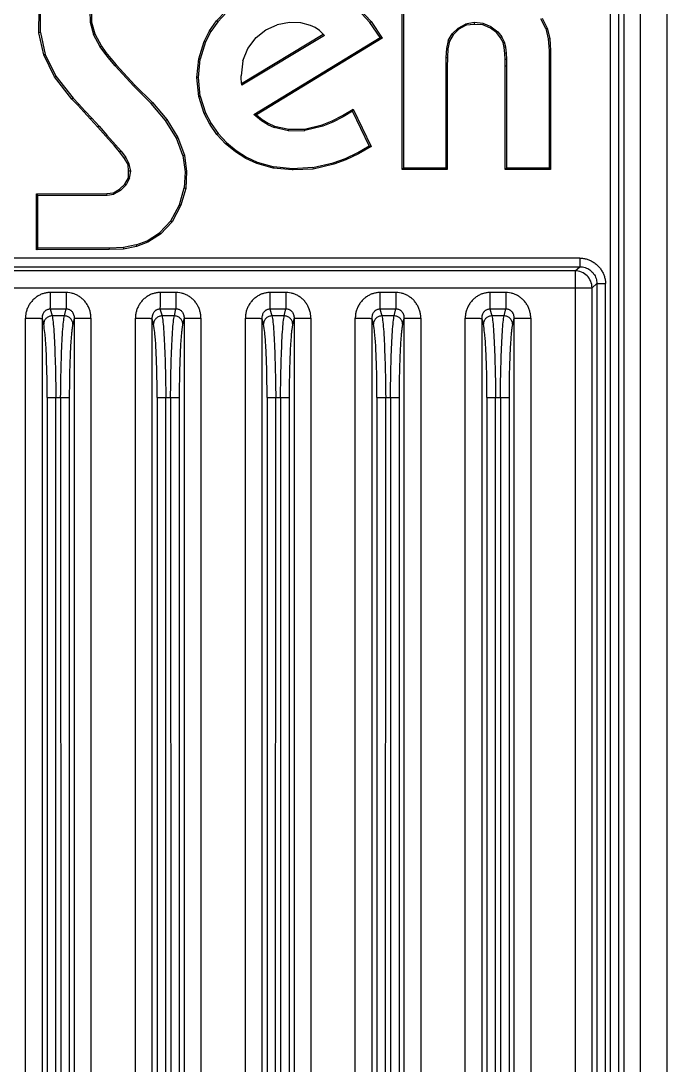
# Model space of a CAD drawing. Header units: millimetres. Extents: x -3132 to 28633, y 682 to 5849.
# Drawn here: x 23808.7 to 23846.9, y 5027.8 to 5089.6 of the extents above; entities that cross this region are included whole.
import ezdxf

# ---------------------------------------------------------------- set-up
doc = ezdxf.new("R2010")
doc.units = ezdxf.units.MM

# ---------------------------------------------------------------- blocks, each defined once
blk = doc.blocks.new('gf')
at = {"linetype": 'Continuous'}
for p, q in [((20042.234, 5365.325), (20042.234, 5151.544)), ((20043.227, 5151.544), (20043.227, 5365.325)), ((20044.792, 5155.675), (20044.792, 5361.194)), ((20041.432, 5358.863), (20041.432, 5158.005)), ((20041.946, 5158.005), (20041.946, 5358.863)), ((20029.128, 5253.468), (20029.128, 5264.399)), ((20029.216, 5253.556), (20029.216, 5264.311)), ((20007.652, 5261.56), (20007.658, 5262.925)), ((20007.734, 5261.57), (20007.745, 5262.915)), ((20010.664, 5262.85), (20010.676, 5262.185)), ((20010.757, 5262.84), (20010.763, 5262.198)), ((20018.156, 5262.265), (20018.686, 5262.829)), ((20018.746, 5262.766), (20018.224, 5262.209)), ((20027.219, 5262.176), (20026.502, 5262.935)), ((20026.56, 5263.001), (20027.288, 5262.231)), ((20010.676, 5262.185), (20010.763, 5262.198)), ((20010.676, 5262.185), (20010.874, 5261.465)), ((20010.763, 5262.198), (20010.956, 5261.498)), ((20017.738, 5261.675), (20018.156, 5262.265)), ((20018.224, 5262.209), (20017.813, 5261.629)), ((20018.224, 5262.209), (20018.156, 5262.265)), ((20021.066, 5261.734), (20021.737, 5262.036)), ((20022.457, 5262.169), (20021.737, 5262.036)), ((20023.132, 5262.146), (20022.457, 5262.169)), ((20023.704, 5262.001), (20023.132, 5262.146)), ((20023.979, 5261.869), (20023.704, 5262.001)), ((20027.219, 5262.176), (20027.288, 5262.231)), ((20027.818, 5261.276), (20027.219, 5262.176)), ((20027.288, 5262.231), (20027.941, 5261.249)), ((20032.431, 5261.841), (20032.874, 5262.068)), ((20032.903, 5262.008), (20032.483, 5261.769)), ((20033.385, 5262.165), (20032.874, 5262.068)), ((20032.874, 5262.068), (20032.907, 5261.986)), ((20033.39, 5262.042), (20032.903, 5262.008)), ((20033.914, 5262.115), (20033.385, 5262.165)), ((20033.385, 5262.165), (20033.393, 5262.077)), ((20033.893, 5262.041), (20033.39, 5262.042)), ((20033.914, 5262.115), (20033.889, 5262.031)), ((20034.353, 5261.844), (20033.893, 5262.041)), ((20034.397, 5261.921), (20033.914, 5262.115)), ((20037.613, 5261.812), (20037.33, 5262.383)), ((20037.405, 5262.428), (20037.696, 5261.842)), ((20007.734, 5261.57), (20007.647, 5261.559)), ((20007.938, 5260.255), (20007.652, 5261.56)), ((20007.734, 5261.57), (20008.021, 5260.284)), ((20010.874, 5261.465), (20010.956, 5261.498)), ((20011.272, 5260.727), (20010.874, 5261.465)), ((20010.956, 5261.498), (20011.347, 5260.774)), ((20017.415, 5261.05), (20017.738, 5261.675)), ((20017.813, 5261.629), (20017.496, 5261.017)), ((20017.813, 5261.629), (20017.738, 5261.675)), ((20019.628, 5258.553), (20024.465, 5261.472)), ((20024.531, 5261.41), (20019.637, 5258.457)), ((20020.493, 5261.28), (20021.066, 5261.734)), ((20024.23, 5261.695), (20023.979, 5261.869)), ((20024.23, 5261.695), (20024.531, 5261.41)), ((20031.852, 5261.102), (20032.082, 5261.504)), ((20032.152, 5261.45), (20031.934, 5261.07)), ((20032.082, 5261.504), (20032.431, 5261.841)), ((20032.082, 5261.504), (20032.152, 5261.45)), ((20032.483, 5261.769), (20032.152, 5261.45)), ((20032.431, 5261.841), (20032.483, 5261.769)), ((20034.397, 5261.921), (20034.353, 5261.844)), ((20034.723, 5261.549), (20034.353, 5261.844)), ((20034.397, 5261.921), (20034.786, 5261.611)), ((20034.786, 5261.611), (20034.723, 5261.549)), ((20034.94, 5261.267), (20034.723, 5261.549)), ((20034.786, 5261.611), (20035.015, 5261.314)), ((20035.015, 5261.314), (20034.94, 5261.267)), ((20035.169, 5261.011), (20035.015, 5261.314)), ((20037.613, 5261.812), (20037.696, 5261.842)), ((20037.613, 5261.812), (20037.767, 5261.207)), ((20037.696, 5261.842), (20037.866, 5261.221)), ((20011.272, 5260.727), (20011.347, 5260.774)), ((20011.545, 5260.352), (20011.272, 5260.727)), ((20011.347, 5260.774), (20011.614, 5260.405)), ((20017.098, 5260.027), (20017.415, 5261.05)), ((20017.496, 5261.017), (20017.184, 5260.01)), ((20017.496, 5261.017), (20017.415, 5261.05)), ((20020.003, 5260.632), (20020.493, 5261.28)), ((20020.356, 5256.719), (20027.818, 5261.276)), ((20027.941, 5261.249), (20020.507, 5256.709)), ((20027.818, 5261.276), (20027.941, 5261.249)), ((20031.852, 5261.102), (20031.741, 5260.63)), ((20031.934, 5261.07), (20031.819, 5260.617)), ((20031.852, 5261.102), (20031.934, 5261.07)), ((20035.107, 5260.979), (20034.94, 5261.267)), ((20035.169, 5261.011), (20035.089, 5260.974)), ((20035.156, 5260.697), (20035.107, 5260.979)), ((20035.199, 5260.345), (20035.156, 5260.697)), ((20035.252, 5260.713), (20035.165, 5260.698)), ((20035.252, 5260.713), (20035.169, 5261.011)), ((20035.292, 5260.352), (20035.252, 5260.713)), ((20037.767, 5261.207), (20037.854, 5261.218)), ((20037.767, 5261.207), (20037.814, 5260.511)), ((20037.866, 5261.221), (20037.889, 5260.512)), ((20008.021, 5260.284), (20007.938, 5260.255)), ((20008.571, 5258.949), (20007.938, 5260.255)), ((20008.021, 5260.284), (20008.645, 5258.996)), ((20011.545, 5260.352), (20011.614, 5260.405)), ((20011.839, 5259.979), (20011.545, 5260.352)), ((20011.614, 5260.405), (20011.906, 5260.034)), ((20019.71, 5259.895), (20020.003, 5260.632)), ((20031.706, 5260.096), (20031.7, 5259.528)), ((20031.741, 5260.63), (20031.706, 5260.096)), ((20031.706, 5260.096), (20031.794, 5260.093)), ((20031.741, 5260.63), (20031.828, 5260.615)), ((20031.801, 5260.093), (20031.791, 5259.528)), ((20031.819, 5260.617), (20031.801, 5260.093)), ((20035.212, 5259.974), (20035.199, 5260.345)), ((20035.292, 5260.352), (20035.205, 5260.346)), ((20035.307, 5259.976), (20035.292, 5260.352)), ((20037.814, 5260.511), (20037.902, 5260.513)), ((20037.814, 5260.511), (20037.815, 5253.556)), ((20037.889, 5260.512), (20037.903, 5253.468)), ((20011.839, 5259.979), (20011.906, 5260.034)), ((20012.151, 5259.601), (20011.839, 5259.979)), ((20011.906, 5260.034), (20012.216, 5259.658)), ((20012.151, 5259.601), (20012.216, 5259.658)), ((20013.264, 5258.409), (20012.151, 5259.601)), ((20012.216, 5259.658), (20013.326, 5258.469)), ((20016.989, 5258.911), (20017.098, 5260.027)), ((20017.077, 5258.912), (20017.184, 5260.01)), ((20017.184, 5260.01), (20017.098, 5260.027)), ((20019.71, 5259.895), (20019.607, 5259.017)), ((20031.7, 5259.528), (20031.788, 5259.528)), ((20031.7, 5259.528), (20031.7, 5253.556)), ((20031.791, 5259.528), (20031.788, 5253.468)), ((20035.221, 5259.588), (20035.212, 5259.974)), ((20035.307, 5259.976), (20035.22, 5259.974)), ((20035.222, 5253.468), (20035.221, 5259.588)), ((20035.31, 5259.588), (20035.222, 5259.588)), ((20035.31, 5259.588), (20035.307, 5259.976)), ((20035.31, 5253.556), (20035.31, 5259.588)), ((20008.645, 5258.996), (20008.571, 5258.949)), ((20009.605, 5257.642), (20008.571, 5258.949)), ((20008.645, 5258.996), (20009.671, 5257.699)), ((20017.077, 5258.912), (20016.989, 5258.911)), ((20017.105, 5257.802), (20016.989, 5258.911)), ((20017.191, 5257.82), (20017.077, 5258.912)), ((20013.264, 5258.409), (20013.326, 5258.469)), ((20014.294, 5257.376), (20013.264, 5258.409)), ((20013.326, 5258.469), (20014.359, 5257.436)), ((20009.671, 5257.699), (20009.605, 5257.642)), ((20009.943, 5257.284), (20009.605, 5257.642)), ((20009.671, 5257.699), (20010.007, 5257.344)), ((20017.191, 5257.82), (20017.105, 5257.802)), ((20017.426, 5256.788), (20017.105, 5257.802)), ((20017.191, 5257.82), (20017.507, 5256.821)), ((20010.007, 5257.344), (20009.943, 5257.284)), ((20010.307, 5256.891), (20009.943, 5257.284)), ((20010.007, 5257.344), (20010.371, 5256.95)), ((20014.294, 5257.376), (20014.359, 5257.436)), ((20015.143, 5256.375), (20014.294, 5257.376)), ((20014.359, 5257.436), (20015.214, 5256.426)), ((20025.599, 5256.673), (20026.224, 5257.042)), ((20026.187, 5256.918), (20026.224, 5257.042)), ((20026.224, 5257.042), (20027.296, 5254.84)), ((20010.371, 5256.95), (20010.307, 5256.891)), ((20010.705, 5256.454), (20010.307, 5256.891)), ((20010.371, 5256.95), (20010.77, 5256.512)), ((20010.77, 5256.512), (20010.705, 5256.454)), ((20011.138, 5255.974), (20010.705, 5256.454)), ((20010.77, 5256.512), (20011.202, 5256.032)), ((20015.143, 5256.375), (20015.214, 5256.426)), ((20015.784, 5255.322), (20015.143, 5256.375)), ((20015.214, 5256.426), (20015.863, 5255.361)), ((20017.507, 5256.821), (20017.426, 5256.788)), ((20017.756, 5256.148), (20017.426, 5256.788)), ((20017.507, 5256.821), (20017.831, 5256.194)), ((20020.356, 5256.719), (20020.507, 5256.709)), ((20020.805, 5256.358), (20020.356, 5256.719)), ((20020.507, 5256.709), (20020.855, 5256.43)), ((20020.805, 5256.358), (20020.855, 5256.43)), ((20020.855, 5256.43), (20021.212, 5256.211)), ((20024.993, 5256.362), (20025.599, 5256.673)), ((20025.642, 5256.596), (20025.03, 5256.283)), ((20025.642, 5256.596), (20025.599, 5256.673)), ((20026.187, 5256.918), (20025.642, 5256.596)), ((20027.182, 5254.875), (20026.187, 5256.918)), ((20011.202, 5256.032), (20011.138, 5255.974)), ((20011.605, 5255.45), (20011.138, 5255.974)), ((20011.202, 5256.032), (20011.67, 5255.507)), ((20017.831, 5256.194), (20017.756, 5256.148)), ((20018.173, 5255.555), (20017.756, 5256.148)), ((20017.831, 5256.194), (20018.241, 5255.61)), ((20021.171, 5256.134), (20020.805, 5256.358)), ((20021.171, 5256.134), (20021.212, 5256.211)), ((20021.171, 5256.134), (20021.554, 5255.963)), ((20021.212, 5256.211), (20021.582, 5256.046)), ((20021.554, 5255.963), (20021.582, 5256.046)), ((20022.413, 5255.76), (20021.554, 5255.963)), ((20021.582, 5256.046), (20022.422, 5255.854)), ((20022.413, 5255.76), (20022.421, 5255.848)), ((20022.413, 5255.76), (20023.37, 5255.773)), ((20022.422, 5255.854), (20023.359, 5255.86)), ((20023.359, 5255.86), (20024.402, 5256.118)), ((20023.37, 5255.773), (20023.359, 5255.86)), ((20024.43, 5256.035), (20023.37, 5255.773)), ((20024.402, 5256.118), (20024.993, 5256.362)), ((20024.43, 5256.035), (20024.402, 5256.118)), ((20025.03, 5256.283), (20024.43, 5256.035)), ((20025.03, 5256.283), (20024.993, 5256.362)), ((20011.67, 5255.507), (20011.605, 5255.45)), ((20012.109, 5254.879), (20011.605, 5255.45)), ((20011.67, 5255.507), (20012.175, 5254.937)), ((20015.784, 5255.322), (20015.863, 5255.361)), ((20016.163, 5254.305), (20015.784, 5255.322)), ((20015.863, 5255.361), (20016.248, 5254.331)), ((20018.241, 5255.61), (20018.173, 5255.555)), ((20018.686, 5255.002), (20018.173, 5255.555)), ((20018.241, 5255.61), (20018.746, 5255.066)), ((20012.175, 5254.937), (20012.109, 5254.879)), ((20012.435, 5254.503), (20012.109, 5254.879)), ((20012.175, 5254.937), (20012.503, 5254.557)), ((20012.503, 5254.557), (20012.435, 5254.503)), ((20012.503, 5254.557), (20012.786, 5254.179)), ((20018.746, 5255.066), (20018.686, 5255.002)), ((20019.267, 5254.52), (20018.686, 5255.002)), ((20018.746, 5255.066), (20019.319, 5254.591)), ((20019.319, 5254.591), (20019.267, 5254.52)), ((20019.879, 5254.133), (20019.267, 5254.52)), ((20019.319, 5254.591), (20019.921, 5254.21)), ((20026.502, 5254.476), (20027.182, 5254.875)), ((20027.296, 5254.84), (20026.542, 5254.399)), ((20027.182, 5254.875), (20027.296, 5254.84)), ((20012.712, 5254.132), (20012.435, 5254.503)), ((20012.786, 5254.179), (20012.712, 5254.132)), ((20012.927, 5253.763), (20012.712, 5254.132)), ((20012.786, 5254.179), (20012.989, 5253.793)), ((20016.163, 5254.305), (20016.247, 5254.33)), ((20016.163, 5254.305), (20016.305, 5253.338)), ((20016.248, 5254.331), (20016.377, 5253.355)), ((20019.921, 5254.21), (20019.879, 5254.133)), ((20020.532, 5253.831), (20019.879, 5254.133)), ((20019.921, 5254.21), (20020.562, 5253.913)), ((20020.562, 5253.913), (20020.532, 5253.831)), ((20020.562, 5253.913), (20021.529, 5253.638)), ((20025.055, 5253.87), (20025.769, 5254.131)), ((20025.803, 5254.05), (20025.079, 5253.786)), ((20025.769, 5254.131), (20026.502, 5254.476)), ((20025.769, 5254.131), (20025.803, 5254.05)), ((20026.542, 5254.399), (20025.803, 5254.05)), ((20026.502, 5254.476), (20026.542, 5254.399)), ((20012.989, 5253.793), (20012.908, 5253.759)), ((20012.954, 5253.383), (20012.927, 5253.763)), ((20012.945, 5252.985), (20012.954, 5253.383)), ((20013.079, 5253.386), (20012.989, 5253.793)), ((20013.079, 5253.386), (20012.989, 5253.378)), ((20013.014, 5252.957), (20013.079, 5253.386)), ((20016.305, 5253.338), (20016.239, 5252.387)), ((20016.305, 5253.338), (20016.391, 5253.357)), ((20016.377, 5253.355), (20016.337, 5252.348)), ((20021.503, 5253.555), (20020.532, 5253.831)), ((20021.529, 5253.638), (20021.503, 5253.553)), ((20022.641, 5253.453), (20021.503, 5253.555)), ((20022.643, 5253.522), (20021.529, 5253.638)), ((20023.866, 5253.491), (20022.641, 5253.453)), ((20022.643, 5253.522), (20022.642, 5253.434)), ((20023.854, 5253.596), (20022.643, 5253.522)), ((20023.854, 5253.596), (20025.055, 5253.87)), ((20023.854, 5253.596), (20023.862, 5253.509)), ((20025.079, 5253.786), (20023.866, 5253.491)), ((20025.055, 5253.87), (20025.079, 5253.786)), ((20029.216, 5253.556), (20029.128, 5253.468)), ((20031.788, 5253.468), (20029.128, 5253.468)), ((20031.7, 5253.556), (20029.216, 5253.556)), ((20031.7, 5253.556), (20031.788, 5253.468)), ((20035.31, 5253.556), (20035.222, 5253.468)), ((20037.903, 5253.468), (20035.222, 5253.468)), ((20037.815, 5253.556), (20035.31, 5253.556)), ((20037.815, 5253.556), (20037.903, 5253.468)), ((20012.732, 5252.613), (20012.945, 5252.985)), ((20013.014, 5252.957), (20012.803, 5252.56)), ((20013.014, 5252.957), (20012.933, 5252.991)), ((20007.505, 5252.045), (20011.673, 5252.062)), ((20011.673, 5252.062), (20012.052, 5252.094)), ((20012.08, 5252.026), (20012.049, 5252.109)), ((20012.052, 5252.094), (20012.422, 5252.304)), ((20012.474, 5252.233), (20012.08, 5252.026)), ((20012.422, 5252.304), (20012.732, 5252.613)), ((20012.474, 5252.233), (20012.422, 5252.304)), ((20012.803, 5252.56), (20012.474, 5252.233)), ((20012.803, 5252.56), (20012.732, 5252.613)), ((20015.959, 5251.395), (20016.239, 5252.387)), ((20016.337, 5252.348), (20016.041, 5251.362)), ((20016.239, 5252.387), (20016.325, 5252.349)), ((20007.505, 5248.734), (20007.505, 5252.045)), ((20007.593, 5251.958), (20007.505, 5252.045)), ((20007.593, 5248.822), (20007.593, 5251.958)), ((20007.593, 5251.958), (20011.681, 5251.958)), ((20011.681, 5251.958), (20011.673, 5252.046)), ((20011.681, 5251.958), (20012.08, 5252.026)), ((20015.445, 5250.435), (20015.959, 5251.395)), ((20016.041, 5251.362), (20015.521, 5250.389)), ((20015.959, 5251.395), (20016.041, 5251.362)), ((20014.788, 5249.721), (20015.445, 5250.435)), ((20015.521, 5250.389), (20014.845, 5249.653)), ((20015.445, 5250.435), (20015.52, 5250.39)), ((20014.045, 5249.248), (20014.788, 5249.721)), ((20014.845, 5249.653), (20014.083, 5249.169)), ((20014.788, 5249.721), (20014.845, 5249.653)), ((20013.395, 5249.013), (20012.641, 5248.869)), ((20013.395, 5249.013), (20014.045, 5249.248)), ((20013.395, 5249.013), (20013.418, 5248.929)), ((20014.083, 5249.169), (20013.418, 5248.929)), ((20014.045, 5249.248), (20014.083, 5249.169)), ((20007.593, 5248.822), (20007.505, 5248.734)), ((20011.797, 5248.747), (20007.505, 5248.734)), ((20011.795, 5248.822), (20007.593, 5248.822)), ((20012.641, 5248.869), (20011.795, 5248.822)), ((20011.795, 5248.822), (20011.798, 5248.735)), ((20012.652, 5248.77), (20011.797, 5248.747)), ((20012.641, 5248.869), (20012.65, 5248.782)), ((20013.418, 5248.929), (20012.652, 5248.77)), ((20039.639, 5248.236), (19977.945, 5248.236)), ((19977.945, 5247.724), (20039.639, 5247.724)), ((20039.353, 5247.484), (20039.639, 5247.724)), ((20039.639, 5248.236), (20039.639, 5247.724)), ((20039.353, 5247.484), (19978.232, 5247.484)), ((19978.229, 5246.488), (20039.357, 5246.485)), ((20040.638, 5246.726), (20040.351, 5246.483)), ((20040.638, 5246.726), (20041.153, 5246.726)), ((20040.638, 5246.726), (20040.638, 5158.005)), ((20041.153, 5158.005), (20041.153, 5246.726)), ((20008.331, 5245.451), (20008.331, 5246.198)), ((20009.253, 5246.198), (20008.331, 5246.198)), ((20009.253, 5246.198), (20009.253, 5245.237)), ((20015.753, 5246.198), (20014.831, 5246.198)), ((20014.831, 5245.451), (20014.831, 5246.198)), ((20015.753, 5246.198), (20015.753, 5245.237)), ((20022.253, 5246.198), (20021.331, 5246.198)), ((20021.331, 5245.451), (20021.331, 5246.198)), ((20022.253, 5246.198), (20022.253, 5245.237)), ((20028.753, 5246.198), (20027.831, 5246.198)), ((20027.831, 5245.451), (20027.831, 5246.198)), ((20028.753, 5246.198), (20028.753, 5245.237)), ((20035.253, 5246.198), (20034.331, 5246.198)), ((20034.331, 5245.451), (20034.331, 5246.198)), ((20035.253, 5246.198), (20035.253, 5245.237)), ((20039.357, 5246.485), (20040.198, 5246.485)), ((20039.357, 5246.485), (20039.357, 5151.544)), ((20040.198, 5246.485), (20040.351, 5246.483)), ((20040.351, 5151.544), (20040.351, 5246.483)), ((20006.855, 5150.047), (20006.857, 5244.675)), ((20007.851, 5150.044), (20007.851, 5244.656)), ((20007.93, 5244.337), (20007.851, 5244.656)), ((20008.308, 5245.237), (20009.253, 5245.237)), ((20008.308, 5245.237), (20008.429, 5244.82)), ((20009.156, 5244.82), (20008.429, 5244.82)), ((20009.156, 5244.82), (20009.253, 5245.237)), ((20009.734, 5244.675), (20009.648, 5244.306)), ((20009.734, 5244.675), (20009.734, 5150.044)), ((20009.734, 5244.675), (20010.727, 5244.675)), ((20010.727, 5244.675), (20010.729, 5150.047)), ((20013.355, 5150.047), (20013.357, 5244.675)), ((20014.43, 5244.337), (20014.351, 5244.656)), ((20014.351, 5150.044), (20014.351, 5244.656)), ((20014.808, 5245.237), (20015.753, 5245.237)), ((20014.808, 5245.237), (20014.929, 5244.82)), ((20015.656, 5244.82), (20014.929, 5244.82)), ((20015.656, 5244.82), (20015.753, 5245.237)), ((20016.234, 5244.675), (20016.148, 5244.306)), ((20016.234, 5244.675), (20017.227, 5244.675)), ((20016.234, 5244.675), (20016.234, 5150.044)), ((20017.227, 5244.675), (20017.229, 5150.047)), ((20019.855, 5150.047), (20019.857, 5244.675)), ((20020.851, 5150.044), (20020.851, 5244.656)), ((20020.93, 5244.337), (20020.851, 5244.656)), ((20021.308, 5245.237), (20022.253, 5245.237)), ((20021.308, 5245.237), (20021.429, 5244.82)), ((20022.156, 5244.82), (20021.429, 5244.82)), ((20022.156, 5244.82), (20022.253, 5245.237)), ((20022.734, 5244.675), (20022.648, 5244.306)), ((20022.734, 5244.675), (20023.727, 5244.675)), ((20022.734, 5244.675), (20022.734, 5150.044)), ((20023.727, 5244.675), (20023.729, 5150.047)), ((20026.355, 5150.047), (20026.357, 5244.675)), ((20027.351, 5161.491), (20027.351, 5244.656)), ((20027.43, 5244.337), (20027.351, 5244.656)), ((20027.808, 5245.237), (20028.753, 5245.237)), ((20027.808, 5245.237), (20027.929, 5244.82)), ((20028.656, 5244.82), (20027.929, 5244.82)), ((20028.656, 5244.82), (20028.753, 5245.237)), ((20029.234, 5244.675), (20029.148, 5244.306)), ((20029.234, 5244.675), (20030.227, 5244.675)), ((20029.234, 5244.675), (20029.234, 5163.625)), ((20030.227, 5244.675), (20030.227, 5162.626)), ((20032.857, 5163.624), (20032.857, 5244.675)), ((20033.851, 5163.625), (20033.851, 5244.656)), ((20033.93, 5244.337), (20033.851, 5244.656)), ((20034.308, 5245.237), (20035.253, 5245.237)), ((20034.308, 5245.237), (20034.429, 5244.82)), ((20035.156, 5244.82), (20034.429, 5244.82)), ((20035.156, 5244.82), (20035.253, 5245.237)), ((20035.734, 5244.675), (20035.648, 5244.306)), ((20035.734, 5244.675), (20036.727, 5244.675)), ((20035.734, 5244.675), (20035.734, 5150.044)), ((20036.727, 5244.675), (20036.729, 5150.047)), ((20009.447, 5240.344), (20009.446, 5240.107)), ((20015.947, 5240.344), (20015.946, 5240.107)), ((20022.447, 5240.344), (20022.446, 5240.107)), ((20028.947, 5240.344), (20028.946, 5240.107)), ((20035.447, 5240.344), (20035.446, 5240.107)), ((20008.138, 5239.99), (20009.446, 5239.99)), ((20008.138, 5239.99), (20008.138, 5156.505)), ((20008.637, 5156.505), (20008.653, 5239.99)), ((20008.932, 5239.99), (20008.947, 5156.505)), ((20009.446, 5240.107), (20009.446, 5156.505)), ((20014.638, 5239.99), (20015.946, 5239.99)), ((20014.638, 5239.99), (20014.638, 5156.505)), ((20015.137, 5156.505), (20015.153, 5239.99)), ((20015.432, 5239.99), (20015.447, 5156.505)), ((20015.946, 5240.107), (20015.946, 5156.505)), ((20021.138, 5239.99), (20022.446, 5239.99)), ((20021.138, 5239.99), (20021.138, 5156.505)), ((20021.637, 5156.505), (20021.653, 5239.99)), ((20021.932, 5239.99), (20021.947, 5156.505)), ((20022.446, 5240.107), (20022.446, 5156.505)), ((20027.638, 5239.99), (20028.946, 5239.99)), ((20027.638, 5239.99), (20027.638, 5156.505)), ((20028.137, 5156.505), (20028.153, 5239.99)), ((20028.432, 5239.99), (20028.447, 5156.505)), ((20028.946, 5240.107), (20028.946, 5156.505)), ((20034.138, 5239.99), (20035.446, 5239.99)), ((20034.138, 5239.99), (20034.138, 5156.505)), ((20034.637, 5156.505), (20034.653, 5239.99)), ((20034.932, 5239.99), (20034.947, 5156.505)), ((20035.446, 5240.107), (20035.446, 5156.505))]:
    blk.add_line(p, q, dxfattribs=at)
for points in [[(20019.637, 5258.457), (20019.62, 5258.643), (20019.61, 5258.83), (20019.607, 5259.017)], [(20039.639, 5248.236), (20039.691, 5248.235), (20039.744, 5248.231), (20039.796, 5248.226), (20039.849, 5248.219), (20039.901, 5248.21), (20039.954, 5248.198), (20040.006, 5248.185), (20040.058, 5248.17), (20040.11, 5248.153), (20040.161, 5248.134), (20040.212, 5248.114), (20040.262, 5248.091), (20040.311, 5248.066), (20040.36, 5248.04), (20040.408, 5248.011), (20040.455, 5247.981), (20040.501, 5247.949), (20040.546, 5247.916), (20040.59, 5247.881), (20040.632, 5247.844), (20040.674, 5247.805), (20040.714, 5247.765), (20040.753, 5247.724), (20040.79, 5247.682), (20040.825, 5247.638), (20040.859, 5247.593), (20040.891, 5247.546), (20040.922, 5247.499), (20040.951, 5247.451), (20040.978, 5247.402), (20041.003, 5247.353), (20041.026, 5247.303), (20041.047, 5247.252), (20041.066, 5247.2), (20041.084, 5247.148), (20041.099, 5247.096), (20041.113, 5247.043), (20041.124, 5246.99), (20041.134, 5246.937), (20041.142, 5246.884), (20041.147, 5246.831), (20041.151, 5246.778), (20041.153, 5246.726)], [(20039.639, 5247.724), (20039.718, 5247.721), (20039.797, 5247.712), (20039.874, 5247.696), (20039.95, 5247.675), (20040.023, 5247.648), (20040.095, 5247.615), (20040.163, 5247.577), (20040.228, 5247.534), (20040.289, 5247.485), (20040.347, 5247.432), (20040.4, 5247.375), (20040.448, 5247.313), (20040.492, 5247.248), (20040.53, 5247.179), (20040.563, 5247.108), (20040.59, 5247.034), (20040.611, 5246.959), (20040.626, 5246.882), (20040.635, 5246.804), (20040.638, 5246.726)], [(20040.351, 5246.483), (20040.347, 5246.572), (20040.333, 5246.669), (20040.309, 5246.768), (20040.275, 5246.864), (20040.231, 5246.956), (20040.178, 5247.043), (20040.119, 5247.122), (20040.058, 5247.189), (20039.992, 5247.25), (20039.913, 5247.31), (20039.826, 5247.363), (20039.734, 5247.407), (20039.638, 5247.441), (20039.54, 5247.465), (20039.442, 5247.479), (20039.353, 5247.484)], [(20039.353, 5247.484), (20039.353, 5246.972), (20039.357, 5246.485)], [(20008.331, 5246.198), (20008.282, 5246.198), (20008.233, 5246.196), (20008.184, 5246.193), (20008.134, 5246.187), (20008.084, 5246.18), (20008.035, 5246.17), (20007.985, 5246.159), (20007.935, 5246.145), (20007.886, 5246.13), (20007.837, 5246.113), (20007.789, 5246.094), (20007.741, 5246.074), (20007.694, 5246.051), (20007.647, 5246.026), (20007.601, 5246), (20007.555, 5245.971), (20007.51, 5245.941), (20007.466, 5245.909), (20007.423, 5245.875), (20007.38, 5245.839), (20007.339, 5245.801), (20007.299, 5245.762), (20007.26, 5245.721), (20007.222, 5245.678), (20007.186, 5245.635), (20007.152, 5245.59), (20007.12, 5245.544), (20007.089, 5245.497), (20007.06, 5245.449), (20007.033, 5245.401), (20007.008, 5245.352), (20006.985, 5245.302), (20006.963, 5245.251), (20006.944, 5245.199), (20006.926, 5245.147), (20006.911, 5245.095), (20006.897, 5245.043), (20006.885, 5244.99), (20006.876, 5244.937), (20006.868, 5244.884), (20006.862, 5244.831), (20006.859, 5244.779), (20006.857, 5244.727), (20006.857, 5244.675)], [(20009.582, 5246.16), (20009.473, 5246.181), (20009.364, 5246.194), (20009.253, 5246.198)], [(20010.727, 5244.675), (20010.727, 5244.728), (20010.725, 5244.78), (20010.721, 5244.834), (20010.715, 5244.887), (20010.707, 5244.94), (20010.697, 5244.993), (20010.685, 5245.046), (20010.671, 5245.099), (20010.655, 5245.151), (20010.638, 5245.203), (20010.618, 5245.254), (20010.597, 5245.305), (20010.574, 5245.355), (20010.549, 5245.405), (20010.522, 5245.453), (20010.493, 5245.5), (20010.463, 5245.547), (20010.431, 5245.592), (20010.398, 5245.636), (20010.363, 5245.679), (20010.327, 5245.72), (20010.29, 5245.76), (20010.251, 5245.798), (20010.212, 5245.835), (20010.171, 5245.87), (20010.129, 5245.903), (20010.087, 5245.934), (20010.043, 5245.964), (20009.999, 5245.992), (20009.955, 5246.018), (20009.909, 5246.042), (20009.864, 5246.064), (20009.817, 5246.085), (20009.771, 5246.104), (20009.724, 5246.121), (20009.676, 5246.136), (20009.629, 5246.149), (20009.582, 5246.16)], [(20014.831, 5246.198), (20014.782, 5246.198), (20014.733, 5246.196), (20014.684, 5246.193), (20014.634, 5246.187), (20014.584, 5246.18), (20014.535, 5246.17), (20014.485, 5246.159), (20014.435, 5246.145), (20014.386, 5246.13), (20014.337, 5246.113), (20014.289, 5246.094), (20014.241, 5246.074), (20014.194, 5246.051), (20014.147, 5246.026), (20014.101, 5246), (20014.055, 5245.971), (20014.01, 5245.941), (20013.966, 5245.909), (20013.923, 5245.875), (20013.88, 5245.839), (20013.839, 5245.801), (20013.799, 5245.762), (20013.76, 5245.721), (20013.722, 5245.678), (20013.686, 5245.635), (20013.652, 5245.59), (20013.62, 5245.544), (20013.589, 5245.497), (20013.56, 5245.449), (20013.533, 5245.401), (20013.508, 5245.352), (20013.485, 5245.302), (20013.463, 5245.251), (20013.444, 5245.199), (20013.426, 5245.147), (20013.411, 5245.095), (20013.397, 5245.043), (20013.385, 5244.99), (20013.376, 5244.937), (20013.368, 5244.884), (20013.362, 5244.831), (20013.359, 5244.779), (20013.357, 5244.727), (20013.357, 5244.675)], [(20016.082, 5246.16), (20015.973, 5246.181), (20015.864, 5246.194), (20015.753, 5246.198)], [(20017.227, 5244.675), (20017.227, 5244.728), (20017.225, 5244.78), (20017.221, 5244.834), (20017.215, 5244.887), (20017.207, 5244.94), (20017.197, 5244.993), (20017.185, 5245.046), (20017.171, 5245.099), (20017.155, 5245.151), (20017.138, 5245.203), (20017.118, 5245.254), (20017.097, 5245.305), (20017.074, 5245.355), (20017.049, 5245.405), (20017.022, 5245.453), (20016.993, 5245.5), (20016.963, 5245.547), (20016.931, 5245.592), (20016.898, 5245.636), (20016.863, 5245.679), (20016.827, 5245.72), (20016.79, 5245.76), (20016.751, 5245.798), (20016.712, 5245.835), (20016.671, 5245.87), (20016.629, 5245.903), (20016.587, 5245.934), (20016.543, 5245.964), (20016.499, 5245.992), (20016.455, 5246.018), (20016.409, 5246.042), (20016.364, 5246.064), (20016.317, 5246.085), (20016.271, 5246.104), (20016.224, 5246.121), (20016.176, 5246.136), (20016.129, 5246.149), (20016.082, 5246.16)], [(20021.331, 5246.198), (20021.282, 5246.198), (20021.233, 5246.196), (20021.184, 5246.193), (20021.134, 5246.187), (20021.084, 5246.18), (20021.035, 5246.17), (20020.985, 5246.159), (20020.935, 5246.145), (20020.886, 5246.13), (20020.837, 5246.113), (20020.789, 5246.094), (20020.741, 5246.074), (20020.694, 5246.051), (20020.647, 5246.026), (20020.601, 5246), (20020.555, 5245.971), (20020.51, 5245.941), (20020.466, 5245.909), (20020.423, 5245.875), (20020.38, 5245.839), (20020.339, 5245.801), (20020.299, 5245.762), (20020.26, 5245.721), (20020.222, 5245.678), (20020.186, 5245.635), (20020.152, 5245.59), (20020.12, 5245.544), (20020.089, 5245.497), (20020.06, 5245.449), (20020.033, 5245.401), (20020.008, 5245.352), (20019.985, 5245.302), (20019.963, 5245.251), (20019.944, 5245.199), (20019.926, 5245.147), (20019.911, 5245.095), (20019.897, 5245.043), (20019.885, 5244.99), (20019.876, 5244.937), (20019.868, 5244.884), (20019.862, 5244.831), (20019.859, 5244.779), (20019.857, 5244.727), (20019.857, 5244.675)], [(20022.582, 5246.16), (20022.473, 5246.181), (20022.364, 5246.194), (20022.253, 5246.198)], [(20023.727, 5244.675), (20023.727, 5244.728), (20023.725, 5244.78), (20023.721, 5244.834), (20023.715, 5244.887), (20023.707, 5244.94), (20023.697, 5244.993), (20023.685, 5245.046), (20023.671, 5245.099), (20023.655, 5245.151), (20023.638, 5245.203), (20023.618, 5245.254), (20023.597, 5245.305), (20023.574, 5245.355), (20023.549, 5245.405), (20023.522, 5245.453), (20023.493, 5245.5), (20023.463, 5245.547), (20023.431, 5245.592), (20023.398, 5245.636), (20023.363, 5245.679), (20023.327, 5245.72), (20023.29, 5245.76), (20023.251, 5245.798), (20023.212, 5245.835), (20023.171, 5245.87), (20023.129, 5245.903), (20023.087, 5245.934), (20023.043, 5245.964), (20022.999, 5245.992), (20022.955, 5246.018), (20022.909, 5246.042), (20022.864, 5246.064), (20022.817, 5246.085), (20022.771, 5246.104), (20022.724, 5246.121), (20022.676, 5246.136), (20022.629, 5246.149), (20022.582, 5246.16)], [(20027.831, 5246.198), (20027.782, 5246.198), (20027.733, 5246.196), (20027.684, 5246.193), (20027.634, 5246.187), (20027.584, 5246.18), (20027.535, 5246.17), (20027.485, 5246.159), (20027.435, 5246.145), (20027.386, 5246.13), (20027.337, 5246.113), (20027.289, 5246.094), (20027.241, 5246.074), (20027.194, 5246.051), (20027.147, 5246.026), (20027.101, 5246), (20027.055, 5245.971), (20027.01, 5245.941), (20026.966, 5245.909), (20026.923, 5245.875), (20026.88, 5245.839), (20026.839, 5245.801), (20026.799, 5245.762), (20026.76, 5245.721), (20026.722, 5245.678), (20026.686, 5245.635), (20026.652, 5245.59), (20026.62, 5245.544), (20026.589, 5245.497), (20026.56, 5245.449), (20026.533, 5245.401), (20026.508, 5245.352), (20026.485, 5245.302), (20026.463, 5245.251), (20026.444, 5245.199), (20026.426, 5245.147), (20026.411, 5245.095), (20026.397, 5245.043), (20026.385, 5244.99), (20026.376, 5244.937), (20026.368, 5244.884), (20026.362, 5244.831), (20026.359, 5244.779), (20026.357, 5244.727), (20026.357, 5244.675)], [(20029.082, 5246.16), (20028.973, 5246.181), (20028.864, 5246.194), (20028.753, 5246.198)], [(20030.227, 5244.675), (20030.227, 5244.728), (20030.225, 5244.78), (20030.221, 5244.834), (20030.215, 5244.887), (20030.207, 5244.94), (20030.197, 5244.993), (20030.185, 5245.046), (20030.171, 5245.099), (20030.155, 5245.151), (20030.138, 5245.203), (20030.118, 5245.254), (20030.097, 5245.305), (20030.074, 5245.355), (20030.049, 5245.405), (20030.022, 5245.453), (20029.993, 5245.5), (20029.963, 5245.547), (20029.931, 5245.592), (20029.898, 5245.636), (20029.863, 5245.679), (20029.827, 5245.72), (20029.79, 5245.76), (20029.751, 5245.798), (20029.712, 5245.835), (20029.671, 5245.87), (20029.629, 5245.903), (20029.587, 5245.934), (20029.543, 5245.964), (20029.499, 5245.992), (20029.455, 5246.018), (20029.409, 5246.042), (20029.364, 5246.064), (20029.317, 5246.085), (20029.271, 5246.104), (20029.224, 5246.121), (20029.176, 5246.136), (20029.129, 5246.149), (20029.082, 5246.16)], [(20034.331, 5246.198), (20034.282, 5246.198), (20034.233, 5246.196), (20034.184, 5246.193), (20034.134, 5246.187), (20034.084, 5246.18), (20034.035, 5246.17), (20033.985, 5246.159), (20033.935, 5246.145), (20033.886, 5246.13), (20033.837, 5246.113), (20033.789, 5246.094), (20033.741, 5246.074), (20033.694, 5246.051), (20033.647, 5246.026), (20033.601, 5246), (20033.555, 5245.971), (20033.51, 5245.941), (20033.466, 5245.909), (20033.423, 5245.875), (20033.38, 5245.839), (20033.339, 5245.801), (20033.299, 5245.762), (20033.26, 5245.721), (20033.222, 5245.678), (20033.186, 5245.635), (20033.152, 5245.59), (20033.12, 5245.544), (20033.089, 5245.497), (20033.06, 5245.449), (20033.033, 5245.401), (20033.008, 5245.352), (20032.985, 5245.302), (20032.963, 5245.251), (20032.944, 5245.199), (20032.926, 5245.147), (20032.911, 5245.095), (20032.897, 5245.043), (20032.885, 5244.99), (20032.876, 5244.937), (20032.868, 5244.884), (20032.862, 5244.831), (20032.859, 5244.779), (20032.857, 5244.727), (20032.857, 5244.675)], [(20035.582, 5246.16), (20035.473, 5246.181), (20035.364, 5246.194), (20035.253, 5246.198)], [(20036.727, 5244.675), (20036.727, 5244.728), (20036.725, 5244.78), (20036.721, 5244.834), (20036.715, 5244.887), (20036.707, 5244.94), (20036.697, 5244.993), (20036.685, 5245.046), (20036.671, 5245.099), (20036.655, 5245.151), (20036.638, 5245.203), (20036.618, 5245.254), (20036.597, 5245.305), (20036.574, 5245.355), (20036.549, 5245.405), (20036.522, 5245.453), (20036.493, 5245.5), (20036.463, 5245.547), (20036.431, 5245.592), (20036.398, 5245.636), (20036.363, 5245.679), (20036.327, 5245.72), (20036.29, 5245.76), (20036.251, 5245.798), (20036.212, 5245.835), (20036.171, 5245.87), (20036.129, 5245.903), (20036.087, 5245.934), (20036.043, 5245.964), (20035.999, 5245.992), (20035.955, 5246.018), (20035.909, 5246.042), (20035.864, 5246.064), (20035.817, 5246.085), (20035.771, 5246.104), (20035.724, 5246.121), (20035.676, 5246.136), (20035.629, 5246.149), (20035.582, 5246.16)], [(20008.308, 5245.237), (20008.314, 5245.259), (20008.32, 5245.288), (20008.324, 5245.321), (20008.328, 5245.36), (20008.33, 5245.403), (20008.331, 5245.451)], [(20014.808, 5245.237), (20014.814, 5245.259), (20014.82, 5245.288), (20014.824, 5245.321), (20014.828, 5245.36), (20014.83, 5245.403), (20014.831, 5245.451)], [(20021.308, 5245.237), (20021.314, 5245.259), (20021.32, 5245.288), (20021.324, 5245.321), (20021.328, 5245.36), (20021.33, 5245.403), (20021.331, 5245.451)], [(20027.808, 5245.237), (20027.814, 5245.259), (20027.82, 5245.288), (20027.824, 5245.321), (20027.828, 5245.36), (20027.83, 5245.403), (20027.831, 5245.451)], [(20034.308, 5245.237), (20034.314, 5245.259), (20034.32, 5245.288), (20034.324, 5245.321), (20034.328, 5245.36), (20034.33, 5245.403), (20034.331, 5245.451)], [(20006.857, 5244.675), (20007.672, 5244.675), (20007.715, 5244.674), (20007.752, 5244.673), (20007.784, 5244.671), (20007.81, 5244.668), (20007.83, 5244.665), (20007.844, 5244.661), (20007.851, 5244.656)], [(20007.851, 5244.656), (20007.851, 5244.715), (20007.855, 5244.772), (20007.865, 5244.829), (20007.879, 5244.884), (20007.896, 5244.932), (20007.915, 5244.974), (20007.937, 5245.014), (20007.964, 5245.053), (20007.991, 5245.086), (20008.017, 5245.114), (20008.042, 5245.136), (20008.066, 5245.154), (20008.089, 5245.17), (20008.116, 5245.185), (20008.149, 5245.2), (20008.186, 5245.214), (20008.228, 5245.225), (20008.268, 5245.233), (20008.308, 5245.236)], [(20008.429, 5244.82), (20008.383, 5244.817), (20008.338, 5244.81), (20008.293, 5244.799), (20008.25, 5244.785), (20008.208, 5244.767), (20008.168, 5244.745), (20008.131, 5244.719), (20008.095, 5244.691), (20008.063, 5244.659), (20008.033, 5244.625), (20008.007, 5244.589), (20007.984, 5244.55), (20007.966, 5244.509), (20007.95, 5244.467), (20007.939, 5244.424), (20007.932, 5244.381), (20007.93, 5244.337)], [(20008.429, 5244.82), (20008.443, 5244.745), (20008.458, 5244.658), (20008.472, 5244.558), (20008.485, 5244.445), (20008.498, 5244.321), (20008.51, 5244.184), (20008.522, 5244.036), (20008.533, 5243.877), (20008.544, 5243.707), (20008.555, 5243.527), (20008.564, 5243.337), (20008.574, 5243.138), (20008.583, 5242.93), (20008.591, 5242.714), (20008.599, 5242.491), (20008.607, 5242.261), (20008.613, 5242.024), (20008.62, 5241.782), (20008.626, 5241.536), (20008.632, 5241.284), (20008.637, 5241.03), (20008.641, 5240.772), (20008.646, 5240.513), (20008.649, 5240.252), (20008.653, 5239.99)], [(20008.932, 5239.99), (20008.935, 5240.252), (20008.939, 5240.513), (20008.943, 5240.772), (20008.948, 5241.03), (20008.953, 5241.284), (20008.958, 5241.536), (20008.965, 5241.782), (20008.971, 5242.024), (20008.978, 5242.261), (20008.985, 5242.491), (20008.993, 5242.714), (20009.002, 5242.93), (20009.011, 5243.138), (20009.02, 5243.337), (20009.03, 5243.527), (20009.04, 5243.707), (20009.051, 5243.877), (20009.063, 5244.036), (20009.074, 5244.184), (20009.087, 5244.321), (20009.1, 5244.445), (20009.113, 5244.558), (20009.127, 5244.658), (20009.141, 5244.745), (20009.156, 5244.82)], [(20009.655, 5244.337), (20009.652, 5244.381), (20009.645, 5244.424), (20009.634, 5244.467), (20009.619, 5244.509), (20009.6, 5244.55), (20009.577, 5244.589), (20009.551, 5244.625), (20009.522, 5244.659), (20009.489, 5244.691), (20009.454, 5244.719), (20009.416, 5244.745), (20009.376, 5244.767), (20009.334, 5244.785), (20009.291, 5244.799), (20009.247, 5244.81), (20009.201, 5244.817), (20009.156, 5244.82)], [(20009.253, 5245.237), (20009.294, 5245.235), (20009.336, 5245.23), (20009.378, 5245.22), (20009.418, 5245.207), (20009.452, 5245.193), (20009.481, 5245.179), (20009.505, 5245.164), (20009.528, 5245.147), (20009.553, 5245.127), (20009.579, 5245.102), (20009.607, 5245.071), (20009.634, 5245.034), (20009.659, 5244.993), (20009.682, 5244.948), (20009.701, 5244.899), (20009.716, 5244.847), (20009.727, 5244.792), (20009.733, 5244.734), (20009.734, 5244.675)], [(20013.357, 5244.675), (20014.172, 5244.675), (20014.215, 5244.674), (20014.252, 5244.673), (20014.284, 5244.671), (20014.31, 5244.668), (20014.33, 5244.665), (20014.344, 5244.661), (20014.351, 5244.656)], [(20014.351, 5244.656), (20014.351, 5244.715), (20014.355, 5244.772), (20014.365, 5244.829), (20014.379, 5244.884), (20014.396, 5244.932), (20014.415, 5244.974), (20014.437, 5245.014), (20014.464, 5245.053), (20014.491, 5245.086), (20014.517, 5245.114), (20014.542, 5245.136), (20014.566, 5245.154), (20014.589, 5245.17), (20014.616, 5245.185), (20014.649, 5245.2), (20014.686, 5245.214), (20014.728, 5245.225), (20014.768, 5245.233), (20014.808, 5245.236)], [(20014.929, 5244.82), (20014.883, 5244.817), (20014.838, 5244.81), (20014.793, 5244.799), (20014.75, 5244.785), (20014.708, 5244.767), (20014.668, 5244.745), (20014.631, 5244.719), (20014.595, 5244.691), (20014.563, 5244.659), (20014.533, 5244.625), (20014.507, 5244.589), (20014.484, 5244.55), (20014.466, 5244.509), (20014.45, 5244.467), (20014.439, 5244.424), (20014.432, 5244.381), (20014.43, 5244.337)], [(20014.929, 5244.82), (20014.943, 5244.745), (20014.958, 5244.658), (20014.972, 5244.558), (20014.985, 5244.445), (20014.998, 5244.321), (20015.01, 5244.184), (20015.022, 5244.036), (20015.033, 5243.877), (20015.044, 5243.707), (20015.055, 5243.527), (20015.064, 5243.337), (20015.074, 5243.138), (20015.083, 5242.93), (20015.091, 5242.714), (20015.099, 5242.491), (20015.107, 5242.261), (20015.113, 5242.024), (20015.12, 5241.782), (20015.126, 5241.536), (20015.132, 5241.284), (20015.137, 5241.03), (20015.141, 5240.772), (20015.146, 5240.513), (20015.149, 5240.252), (20015.153, 5239.99)], [(20015.432, 5239.99), (20015.435, 5240.252), (20015.439, 5240.513), (20015.443, 5240.772), (20015.448, 5241.03), (20015.453, 5241.284), (20015.458, 5241.536), (20015.465, 5241.782), (20015.471, 5242.024), (20015.478, 5242.261), (20015.485, 5242.491), (20015.493, 5242.714), (20015.502, 5242.93), (20015.511, 5243.138), (20015.52, 5243.337), (20015.53, 5243.527), (20015.54, 5243.707), (20015.551, 5243.877), (20015.563, 5244.036), (20015.574, 5244.184), (20015.587, 5244.321), (20015.6, 5244.445), (20015.613, 5244.558), (20015.627, 5244.658), (20015.641, 5244.745), (20015.656, 5244.82)], [(20016.155, 5244.337), (20016.152, 5244.381), (20016.145, 5244.424), (20016.134, 5244.467), (20016.119, 5244.509), (20016.1, 5244.55), (20016.077, 5244.589), (20016.051, 5244.625), (20016.022, 5244.659), (20015.989, 5244.691), (20015.954, 5244.719), (20015.916, 5244.745), (20015.876, 5244.767), (20015.834, 5244.785), (20015.791, 5244.799), (20015.747, 5244.81), (20015.701, 5244.817), (20015.656, 5244.82)], [(20015.753, 5245.237), (20015.794, 5245.235), (20015.836, 5245.23), (20015.878, 5245.22), (20015.918, 5245.207), (20015.952, 5245.193), (20015.981, 5245.179), (20016.005, 5245.164), (20016.028, 5245.147), (20016.053, 5245.127), (20016.079, 5245.102), (20016.107, 5245.071), (20016.134, 5245.034), (20016.159, 5244.993), (20016.182, 5244.948), (20016.201, 5244.899), (20016.216, 5244.847), (20016.227, 5244.792), (20016.233, 5244.734), (20016.234, 5244.675)], [(20019.857, 5244.675), (20020.672, 5244.675), (20020.715, 5244.674), (20020.752, 5244.673), (20020.784, 5244.671), (20020.81, 5244.668), (20020.83, 5244.665), (20020.844, 5244.661), (20020.851, 5244.656)], [(20020.851, 5244.656), (20020.851, 5244.715), (20020.855, 5244.772), (20020.865, 5244.829), (20020.879, 5244.884), (20020.896, 5244.932), (20020.915, 5244.974), (20020.937, 5245.014), (20020.964, 5245.053), (20020.991, 5245.086), (20021.017, 5245.114), (20021.042, 5245.136), (20021.066, 5245.154), (20021.089, 5245.17), (20021.116, 5245.185), (20021.149, 5245.2), (20021.186, 5245.214), (20021.228, 5245.225), (20021.268, 5245.233), (20021.308, 5245.236)], [(20021.429, 5244.82), (20021.383, 5244.817), (20021.338, 5244.81), (20021.293, 5244.799), (20021.25, 5244.785), (20021.208, 5244.767), (20021.168, 5244.745), (20021.131, 5244.719), (20021.095, 5244.691), (20021.063, 5244.659), (20021.033, 5244.625), (20021.007, 5244.589), (20020.984, 5244.55), (20020.966, 5244.509), (20020.95, 5244.467), (20020.939, 5244.424), (20020.932, 5244.381), (20020.93, 5244.337)], [(20021.429, 5244.82), (20021.443, 5244.745), (20021.458, 5244.658), (20021.472, 5244.558), (20021.485, 5244.445), (20021.498, 5244.321), (20021.51, 5244.184), (20021.522, 5244.036), (20021.533, 5243.877), (20021.544, 5243.707), (20021.555, 5243.527), (20021.564, 5243.337), (20021.574, 5243.138), (20021.583, 5242.93), (20021.591, 5242.714), (20021.599, 5242.491), (20021.607, 5242.261), (20021.613, 5242.024), (20021.62, 5241.782), (20021.626, 5241.536), (20021.632, 5241.284), (20021.637, 5241.03), (20021.641, 5240.772), (20021.646, 5240.513), (20021.649, 5240.252), (20021.653, 5239.99)], [(20021.932, 5239.99), (20021.935, 5240.252), (20021.939, 5240.513), (20021.943, 5240.772), (20021.948, 5241.03), (20021.953, 5241.284), (20021.958, 5241.536), (20021.965, 5241.782), (20021.971, 5242.024), (20021.978, 5242.261), (20021.985, 5242.491), (20021.993, 5242.714), (20022.002, 5242.93), (20022.011, 5243.138), (20022.02, 5243.337), (20022.03, 5243.527), (20022.04, 5243.707), (20022.051, 5243.877), (20022.063, 5244.036), (20022.074, 5244.184), (20022.087, 5244.321), (20022.1, 5244.445), (20022.113, 5244.558), (20022.127, 5244.658), (20022.141, 5244.745), (20022.156, 5244.82)], [(20022.655, 5244.337), (20022.652, 5244.381), (20022.645, 5244.424), (20022.634, 5244.467), (20022.619, 5244.509), (20022.6, 5244.55), (20022.577, 5244.589), (20022.551, 5244.625), (20022.522, 5244.659), (20022.489, 5244.691), (20022.454, 5244.719), (20022.416, 5244.745), (20022.376, 5244.767), (20022.334, 5244.785), (20022.291, 5244.799), (20022.247, 5244.81), (20022.201, 5244.817), (20022.156, 5244.82)], [(20022.253, 5245.237), (20022.294, 5245.235), (20022.336, 5245.23), (20022.378, 5245.22), (20022.418, 5245.207), (20022.452, 5245.193), (20022.481, 5245.179), (20022.505, 5245.164), (20022.528, 5245.147), (20022.553, 5245.127), (20022.579, 5245.102), (20022.607, 5245.071), (20022.634, 5245.034), (20022.659, 5244.993), (20022.682, 5244.948), (20022.701, 5244.899), (20022.716, 5244.847), (20022.727, 5244.792), (20022.733, 5244.734), (20022.734, 5244.675)], [(20026.357, 5244.675), (20027.172, 5244.675), (20027.215, 5244.674), (20027.252, 5244.673), (20027.284, 5244.671), (20027.31, 5244.668), (20027.33, 5244.665), (20027.344, 5244.661), (20027.351, 5244.656)], [(20027.351, 5244.656), (20027.351, 5244.715), (20027.355, 5244.772), (20027.365, 5244.829), (20027.379, 5244.884), (20027.396, 5244.932), (20027.415, 5244.974), (20027.437, 5245.014), (20027.464, 5245.053), (20027.491, 5245.086), (20027.517, 5245.114), (20027.542, 5245.136), (20027.566, 5245.154), (20027.589, 5245.17), (20027.616, 5245.185), (20027.649, 5245.2), (20027.686, 5245.214), (20027.728, 5245.225), (20027.768, 5245.233), (20027.808, 5245.236)], [(20027.929, 5244.82), (20027.883, 5244.817), (20027.838, 5244.81), (20027.793, 5244.799), (20027.75, 5244.785), (20027.708, 5244.767), (20027.668, 5244.745), (20027.631, 5244.719), (20027.595, 5244.691), (20027.563, 5244.659), (20027.533, 5244.625), (20027.507, 5244.589), (20027.484, 5244.55), (20027.466, 5244.509), (20027.45, 5244.467), (20027.439, 5244.424), (20027.432, 5244.381), (20027.43, 5244.337)], [(20027.929, 5244.82), (20027.943, 5244.745), (20027.958, 5244.658), (20027.972, 5244.558), (20027.985, 5244.445), (20027.998, 5244.321), (20028.01, 5244.184), (20028.022, 5244.036), (20028.033, 5243.877), (20028.044, 5243.707), (20028.055, 5243.527), (20028.064, 5243.337), (20028.074, 5243.138), (20028.083, 5242.93), (20028.091, 5242.714), (20028.099, 5242.491), (20028.107, 5242.261), (20028.113, 5242.024), (20028.12, 5241.782), (20028.126, 5241.536), (20028.132, 5241.284), (20028.137, 5241.03), (20028.141, 5240.772), (20028.146, 5240.513), (20028.149, 5240.252), (20028.153, 5239.99)], [(20028.432, 5239.99), (20028.435, 5240.252), (20028.439, 5240.513), (20028.443, 5240.772), (20028.448, 5241.03), (20028.453, 5241.284), (20028.458, 5241.536), (20028.465, 5241.782), (20028.471, 5242.024), (20028.478, 5242.261), (20028.485, 5242.491), (20028.493, 5242.714), (20028.502, 5242.93), (20028.511, 5243.138), (20028.52, 5243.337), (20028.53, 5243.527), (20028.54, 5243.707), (20028.551, 5243.877), (20028.563, 5244.036), (20028.574, 5244.184), (20028.587, 5244.321), (20028.6, 5244.445), (20028.613, 5244.558), (20028.627, 5244.658), (20028.641, 5244.745), (20028.656, 5244.82)], [(20029.155, 5244.337), (20029.152, 5244.381), (20029.145, 5244.424), (20029.134, 5244.467), (20029.119, 5244.509), (20029.1, 5244.55), (20029.077, 5244.589), (20029.051, 5244.625), (20029.022, 5244.659), (20028.989, 5244.691), (20028.954, 5244.719), (20028.916, 5244.745), (20028.876, 5244.767), (20028.834, 5244.785), (20028.791, 5244.799), (20028.747, 5244.81), (20028.701, 5244.817), (20028.656, 5244.82)], [(20028.753, 5245.237), (20028.794, 5245.235), (20028.836, 5245.23), (20028.878, 5245.22), (20028.918, 5245.207), (20028.952, 5245.193), (20028.981, 5245.179), (20029.005, 5245.164), (20029.028, 5245.147), (20029.053, 5245.127), (20029.079, 5245.102), (20029.107, 5245.071), (20029.134, 5245.034), (20029.159, 5244.993), (20029.182, 5244.948), (20029.201, 5244.899), (20029.216, 5244.847), (20029.227, 5244.792), (20029.233, 5244.734), (20029.234, 5244.675)], [(20032.857, 5244.675), (20033.672, 5244.675), (20033.715, 5244.674), (20033.752, 5244.673), (20033.784, 5244.671), (20033.81, 5244.668), (20033.83, 5244.665), (20033.844, 5244.661), (20033.851, 5244.656)], [(20033.851, 5244.656), (20033.851, 5244.715), (20033.855, 5244.772), (20033.865, 5244.829), (20033.879, 5244.884), (20033.896, 5244.932), (20033.915, 5244.974), (20033.937, 5245.014), (20033.964, 5245.053), (20033.991, 5245.086), (20034.017, 5245.114), (20034.042, 5245.136), (20034.066, 5245.154), (20034.089, 5245.17), (20034.116, 5245.185), (20034.149, 5245.2), (20034.186, 5245.214), (20034.228, 5245.225), (20034.268, 5245.233), (20034.308, 5245.236)], [(20034.429, 5244.82), (20034.383, 5244.817), (20034.338, 5244.81), (20034.293, 5244.799), (20034.25, 5244.785), (20034.208, 5244.767), (20034.168, 5244.745), (20034.131, 5244.719), (20034.095, 5244.691), (20034.063, 5244.659), (20034.033, 5244.625), (20034.007, 5244.589), (20033.984, 5244.55), (20033.966, 5244.509), (20033.95, 5244.467), (20033.939, 5244.424), (20033.932, 5244.381), (20033.93, 5244.337)], [(20034.429, 5244.82), (20034.443, 5244.745), (20034.458, 5244.658), (20034.472, 5244.558), (20034.485, 5244.445), (20034.498, 5244.321), (20034.51, 5244.184), (20034.522, 5244.036), (20034.533, 5243.877), (20034.544, 5243.707), (20034.555, 5243.527), (20034.564, 5243.337), (20034.574, 5243.138), (20034.583, 5242.93), (20034.591, 5242.714), (20034.599, 5242.491), (20034.607, 5242.261), (20034.613, 5242.024), (20034.62, 5241.782), (20034.626, 5241.536), (20034.632, 5241.284), (20034.637, 5241.03), (20034.641, 5240.772), (20034.646, 5240.513), (20034.649, 5240.252), (20034.653, 5239.99)], [(20034.932, 5239.99), (20034.935, 5240.252), (20034.939, 5240.513), (20034.943, 5240.772), (20034.948, 5241.03), (20034.953, 5241.284), (20034.958, 5241.536), (20034.965, 5241.782), (20034.971, 5242.024), (20034.978, 5242.261), (20034.985, 5242.491), (20034.993, 5242.714), (20035.002, 5242.93), (20035.011, 5243.138), (20035.02, 5243.337), (20035.03, 5243.527), (20035.04, 5243.707), (20035.051, 5243.877), (20035.063, 5244.036), (20035.074, 5244.184), (20035.087, 5244.321), (20035.1, 5244.445), (20035.113, 5244.558), (20035.127, 5244.658), (20035.141, 5244.745), (20035.156, 5244.82)], [(20035.655, 5244.337), (20035.652, 5244.381), (20035.645, 5244.424), (20035.634, 5244.467), (20035.619, 5244.509), (20035.6, 5244.55), (20035.577, 5244.589), (20035.551, 5244.625), (20035.522, 5244.659), (20035.489, 5244.691), (20035.454, 5244.719), (20035.416, 5244.745), (20035.376, 5244.767), (20035.334, 5244.785), (20035.291, 5244.799), (20035.247, 5244.81), (20035.201, 5244.817), (20035.156, 5244.82)], [(20035.253, 5245.237), (20035.294, 5245.235), (20035.336, 5245.23), (20035.378, 5245.22), (20035.418, 5245.207), (20035.452, 5245.193), (20035.481, 5245.179), (20035.505, 5245.164), (20035.528, 5245.147), (20035.553, 5245.127), (20035.579, 5245.102), (20035.607, 5245.071), (20035.634, 5245.034), (20035.659, 5244.993), (20035.682, 5244.948), (20035.701, 5244.899), (20035.716, 5244.847), (20035.727, 5244.792), (20035.733, 5244.734), (20035.734, 5244.675)], [(20008.138, 5239.99), (20008.138, 5240.284), (20008.136, 5240.581), (20008.133, 5240.878), (20008.129, 5241.174), (20008.123, 5241.464), (20008.116, 5241.754), (20008.107, 5242.036), (20008.098, 5242.302), (20008.088, 5242.549), (20008.078, 5242.762), (20008.069, 5242.942), (20008.06, 5243.096), (20008.052, 5243.229), (20008.045, 5243.344), (20008.037, 5243.441), (20008.029, 5243.532), (20008.02, 5243.625), (20008.009, 5243.724), (20007.997, 5243.832), (20007.983, 5243.949), (20007.968, 5244.073), (20007.95, 5244.204), (20007.93, 5244.337)], [(20009.648, 5244.306), (20009.641, 5244.271), (20009.634, 5244.234), (20009.627, 5244.192), (20009.62, 5244.148), (20009.613, 5244.1), (20009.606, 5244.049), (20009.599, 5243.995), (20009.592, 5243.938), (20009.586, 5243.877), (20009.579, 5243.813), (20009.573, 5243.747), (20009.566, 5243.677), (20009.56, 5243.604), (20009.554, 5243.529), (20009.548, 5243.45), (20009.542, 5243.369), (20009.536, 5243.285), (20009.53, 5243.198), (20009.525, 5243.108), (20009.52, 5243.016), (20009.514, 5242.922), (20009.509, 5242.825), (20009.504, 5242.727), (20009.5, 5242.626), (20009.495, 5242.523), (20009.491, 5242.418), (20009.487, 5242.312), (20009.483, 5242.204), (20009.479, 5242.094), (20009.475, 5241.983), (20009.472, 5241.871), (20009.469, 5241.757), (20009.466, 5241.643), (20009.463, 5241.527), (20009.46, 5241.411), (20009.458, 5241.294), (20009.456, 5241.177), (20009.454, 5241.058), (20009.452, 5240.94), (20009.451, 5240.82), (20009.45, 5240.701), (20009.448, 5240.582), (20009.447, 5240.344)], [(20014.638, 5239.99), (20014.638, 5240.284), (20014.636, 5240.581), (20014.633, 5240.878), (20014.629, 5241.174), (20014.623, 5241.464), (20014.616, 5241.754), (20014.607, 5242.036), (20014.598, 5242.302), (20014.588, 5242.549), (20014.578, 5242.762), (20014.569, 5242.942), (20014.56, 5243.096), (20014.552, 5243.229), (20014.545, 5243.344), (20014.537, 5243.441), (20014.529, 5243.532), (20014.52, 5243.625), (20014.509, 5243.724), (20014.497, 5243.832), (20014.483, 5243.949), (20014.468, 5244.073), (20014.45, 5244.204), (20014.43, 5244.337)], [(20016.148, 5244.306), (20016.141, 5244.271), (20016.134, 5244.234), (20016.127, 5244.192), (20016.12, 5244.148), (20016.113, 5244.1), (20016.106, 5244.049), (20016.099, 5243.995), (20016.092, 5243.938), (20016.086, 5243.877), (20016.079, 5243.813), (20016.073, 5243.747), (20016.066, 5243.677), (20016.06, 5243.604), (20016.054, 5243.529), (20016.048, 5243.45), (20016.042, 5243.369), (20016.036, 5243.285), (20016.03, 5243.198), (20016.025, 5243.108), (20016.02, 5243.016), (20016.014, 5242.922), (20016.009, 5242.825), (20016.004, 5242.727), (20016, 5242.626), (20015.995, 5242.523), (20015.991, 5242.418), (20015.987, 5242.312), (20015.983, 5242.204), (20015.979, 5242.094), (20015.975, 5241.983), (20015.972, 5241.871), (20015.969, 5241.757), (20015.966, 5241.643), (20015.963, 5241.527), (20015.96, 5241.411), (20015.958, 5241.294), (20015.956, 5241.177), (20015.954, 5241.058), (20015.952, 5240.94), (20015.951, 5240.82), (20015.95, 5240.701), (20015.948, 5240.582), (20015.947, 5240.344)], [(20021.138, 5239.99), (20021.138, 5240.284), (20021.136, 5240.581), (20021.133, 5240.878), (20021.129, 5241.174), (20021.123, 5241.464), (20021.116, 5241.754), (20021.107, 5242.036), (20021.098, 5242.302), (20021.088, 5242.549), (20021.078, 5242.762), (20021.069, 5242.942), (20021.06, 5243.096), (20021.052, 5243.229), (20021.045, 5243.344), (20021.037, 5243.441), (20021.029, 5243.532), (20021.02, 5243.625), (20021.009, 5243.724), (20020.997, 5243.832), (20020.983, 5243.949), (20020.968, 5244.073), (20020.95, 5244.204), (20020.93, 5244.337)], [(20022.648, 5244.306), (20022.641, 5244.271), (20022.634, 5244.234), (20022.627, 5244.192), (20022.62, 5244.148), (20022.613, 5244.1), (20022.606, 5244.049), (20022.599, 5243.995), (20022.592, 5243.938), (20022.586, 5243.877), (20022.579, 5243.813), (20022.573, 5243.747), (20022.566, 5243.677), (20022.56, 5243.604), (20022.554, 5243.529), (20022.548, 5243.45), (20022.542, 5243.369), (20022.536, 5243.285), (20022.53, 5243.198), (20022.525, 5243.108), (20022.52, 5243.016), (20022.514, 5242.922), (20022.509, 5242.825), (20022.504, 5242.727), (20022.5, 5242.626), (20022.495, 5242.523), (20022.491, 5242.418), (20022.487, 5242.312), (20022.483, 5242.204), (20022.479, 5242.094), (20022.475, 5241.983), (20022.472, 5241.871), (20022.469, 5241.757), (20022.466, 5241.643), (20022.463, 5241.527), (20022.46, 5241.411), (20022.458, 5241.294), (20022.456, 5241.177), (20022.454, 5241.058), (20022.452, 5240.94), (20022.451, 5240.82), (20022.45, 5240.701), (20022.448, 5240.582), (20022.447, 5240.344)], [(20027.638, 5239.99), (20027.638, 5240.284), (20027.636, 5240.581), (20027.633, 5240.878), (20027.629, 5241.174), (20027.623, 5241.464), (20027.616, 5241.754), (20027.607, 5242.036), (20027.598, 5242.302), (20027.588, 5242.549), (20027.578, 5242.762), (20027.569, 5242.942), (20027.56, 5243.096), (20027.552, 5243.229), (20027.545, 5243.344), (20027.537, 5243.441), (20027.529, 5243.532), (20027.52, 5243.625), (20027.509, 5243.724), (20027.497, 5243.832), (20027.483, 5243.949), (20027.468, 5244.073), (20027.45, 5244.204), (20027.43, 5244.337)], [(20029.148, 5244.306), (20029.141, 5244.271), (20029.134, 5244.234), (20029.127, 5244.192), (20029.12, 5244.148), (20029.113, 5244.1), (20029.106, 5244.049), (20029.099, 5243.995), (20029.092, 5243.938), (20029.086, 5243.877), (20029.079, 5243.813), (20029.073, 5243.747), (20029.066, 5243.677), (20029.06, 5243.604), (20029.054, 5243.529), (20029.048, 5243.45), (20029.042, 5243.369), (20029.036, 5243.285), (20029.03, 5243.198), (20029.025, 5243.108), (20029.02, 5243.016), (20029.014, 5242.922), (20029.009, 5242.825), (20029.004, 5242.727), (20029, 5242.626), (20028.995, 5242.523), (20028.991, 5242.418), (20028.987, 5242.312), (20028.983, 5242.204), (20028.979, 5242.094), (20028.975, 5241.983), (20028.972, 5241.871), (20028.969, 5241.757), (20028.966, 5241.643), (20028.963, 5241.527), (20028.96, 5241.411), (20028.958, 5241.294), (20028.956, 5241.177), (20028.954, 5241.058), (20028.952, 5240.94), (20028.951, 5240.82), (20028.95, 5240.701), (20028.948, 5240.582), (20028.947, 5240.344)], [(20034.138, 5239.99), (20034.138, 5240.284), (20034.136, 5240.581), (20034.133, 5240.878), (20034.129, 5241.174), (20034.123, 5241.464), (20034.116, 5241.754), (20034.107, 5242.036), (20034.098, 5242.302), (20034.088, 5242.549), (20034.078, 5242.762), (20034.069, 5242.942), (20034.06, 5243.096), (20034.052, 5243.229), (20034.045, 5243.344), (20034.037, 5243.441), (20034.029, 5243.532), (20034.02, 5243.625), (20034.009, 5243.724), (20033.997, 5243.832), (20033.983, 5243.949), (20033.968, 5244.073), (20033.95, 5244.204), (20033.93, 5244.337)], [(20035.648, 5244.306), (20035.641, 5244.271), (20035.634, 5244.234), (20035.627, 5244.192), (20035.62, 5244.148), (20035.613, 5244.1), (20035.606, 5244.049), (20035.599, 5243.995), (20035.592, 5243.938), (20035.586, 5243.877), (20035.579, 5243.813), (20035.573, 5243.747), (20035.566, 5243.677), (20035.56, 5243.604), (20035.554, 5243.529), (20035.548, 5243.45), (20035.542, 5243.369), (20035.536, 5243.285), (20035.53, 5243.198), (20035.525, 5243.108), (20035.52, 5243.016), (20035.514, 5242.922), (20035.509, 5242.825), (20035.504, 5242.727), (20035.5, 5242.626), (20035.495, 5242.523), (20035.491, 5242.418), (20035.487, 5242.312), (20035.483, 5242.204), (20035.479, 5242.094), (20035.475, 5241.983), (20035.472, 5241.871), (20035.469, 5241.757), (20035.466, 5241.643), (20035.463, 5241.527), (20035.46, 5241.411), (20035.458, 5241.294), (20035.456, 5241.177), (20035.454, 5241.058), (20035.452, 5240.94), (20035.451, 5240.82), (20035.45, 5240.701), (20035.448, 5240.582), (20035.447, 5240.344)]]:
    blk.add_lwpolyline(points, dxfattribs=at)
blk = doc.blocks.new('*U110')
blk.add_blockref('gf', (-20008.792, -5261.934))
blk = doc.blocks.new('*U111')
at = {"color": 0, "linetype": 'ByBlock', "lineweight": -2, "transparency": 16777216}
blk.add_blockref('*U110', (500, 0), dxfattribs=at)

msp = doc.modelspace()

# ---------------------------------------------------------------- block references
msp.add_blockref('*U111', (23310.901, 5089.228))

doc.saveas('drawing.dxf')
